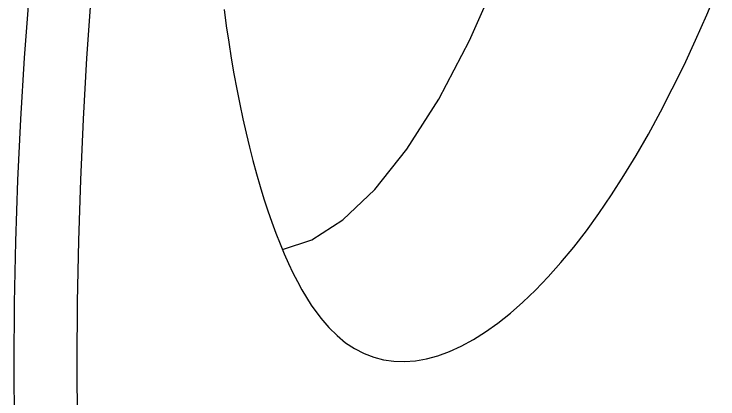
# Model space of a CAD drawing. Extents: x 528 to 612, y 649 to 778.
# Drawn here: x 535.026 to 537.701, y 695.277 to 696.739 of the extents above; entities that cross this region are included whole.
import ezdxf

# ---------------------------------------------------------------- set-up
doc = ezdxf.new("R2010")
doc.units = 0
doc.header["$MEASUREMENT"] = 0
doc.layers.add('1', color=4, linetype='Continuous')

# ---------------------------------------------------------------- blocks, each defined once
blk = doc.blocks.new('2010JETSETTER')
at = {"layer": '1', "color": 3, "linetype": 'Continuous'}
for points in [[(7.9792, 25.2318), (8.0093, 25.1966), (8.0408, 25.1655), (8.0737, 25.1387), (8.1079, 25.1161), (8.1434, 25.0977), (8.1802, 25.0836), (8.2181, 25.0737), (8.2571, 25.0681), (8.2973, 25.0668), (8.3385, 25.0699), (8.3808, 25.0772), (8.424, 25.0889), (8.4682, 25.105), (8.5132, 25.1255), (8.559, 25.1503), (8.6053, 25.1794), (8.6522, 25.2127), (8.6995, 25.2504), (8.7472, 25.2923), (8.7952, 25.3384), (8.8435, 25.3887), (8.8919, 25.4432), (8.9402, 25.5017), (8.9883, 25.564), (9.0361, 25.6301), (9.0837, 25.6999), (9.1309, 25.7734), (9.1777, 25.8504), (9.2241, 25.931), (9.2698, 26.0151), (9.315, 26.1025), (9.3595, 26.1933), (9.4032, 26.2873), (9.4462, 26.3845), (9.4883, 26.4848)], [(6.815, 24.8246), (6.8137, 25.0574), (6.8154, 25.2902), (6.8203, 25.5229), (6.8283, 25.7555), (6.8393, 25.988), (6.8535, 26.2203), (6.8708, 26.4524), (6.8912, 26.6843), (6.9148, 26.916), (6.9415, 27.1475), (6.9713, 27.3787), (7.0042, 27.6094), (7.0403, 27.8397), (7.0795, 28.0694), (7.1218, 28.2984), (7.1672, 28.5267), (7.2158, 28.7541), (7.2674, 28.9806), (7.3222, 29.206), (7.441, 29.6536)], [(7.6426, 29.6312), (7.5853, 29.4089), (7.5308, 29.1856), (7.4792, 28.9613), (7.4305, 28.7362), (7.3848, 28.5102), (7.342, 28.2835), (7.3021, 28.0562), (7.2651, 27.8282), (7.2312, 27.5996), (7.2001, 27.3706), (7.1721, 27.1411), (7.1469, 26.9112), (7.1248, 26.6809), (7.1056, 26.4502), (7.0893, 26.2193), (7.076, 25.9882), (7.0657, 25.7568), (7.0583, 25.5253), (7.0539, 25.2937), (7.0524, 25.062), (7.0539, 24.8302)], [(7.6114, 26.4049), (7.62, 26.342), (7.6292, 26.2802), (7.6389, 26.2196), (7.6491, 26.1602), (7.6599, 26.1019), (7.6711, 26.045), (7.6829, 25.9893), (7.6952, 25.9349), (7.7079, 25.8819), (7.7211, 25.8304), (7.7347, 25.7804), (7.7487, 25.732), (7.7631, 25.6852), (7.7778, 25.64), (7.7929, 25.5965), (7.8084, 25.5547), (7.8242, 25.5145), (7.8403, 25.476), (7.8567, 25.4392), (7.8734, 25.4042), (7.8904, 25.371), (7.9077, 25.3395), (7.9252, 25.3098), (7.943, 25.2819), (7.9792, 25.2318)]]:
    blk.add_lwpolyline(points, dxfattribs=at)
at = {"layer": '1', "color": 2, "linetype": 'Continuous'}
blk.add_lwpolyline([(7.8334, 25.4922), (7.9455, 25.53), (8.0631, 25.6057), (8.184, 25.7204), (8.3062, 25.8737), (8.4272, 26.0637), (8.5446, 26.287), (8.6561, 26.5388), (8.7598, 26.8135), (8.8541, 27.1048), (8.9378, 27.4063), (9.0104, 27.7117), (9.0715, 28.0155), (9.1216, 28.313), (9.1905, 28.8739)], dxfattribs=at)

msp = doc.modelspace()

# ---------------------------------------------------------------- block references
at = {"layer": '1'}
msp.add_blockref('2010JETSETTER', (528.2128, 670.3522), dxfattribs=at)

doc.saveas('drawing.dxf')
